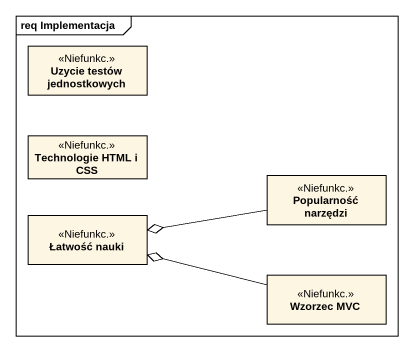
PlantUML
@startuml
mainframe req Implementacja
hide circle
hide empty members
class "Uzycie testów jednostkowych" as Uzycie_testów_jednostkowych <<Niefunkc.>>
class "Technologie HTML i CSS" as Technologie_HTML_i_CSS <<Niefunkc.>>
class "Popularność narzędzi" as Popularność_narzędzi <<Niefunkc.>>
class "Łatwość nauki" as Łatwość_nauki <<Niefunkc.>>
class "Wzorzec MVC" as Wzorzec_MVC <<Niefunkc.>>
Popularność_narzędzi -left-o Łatwość_nauki
Wzorzec_MVC -left-o Łatwość_nauki
@enduml
